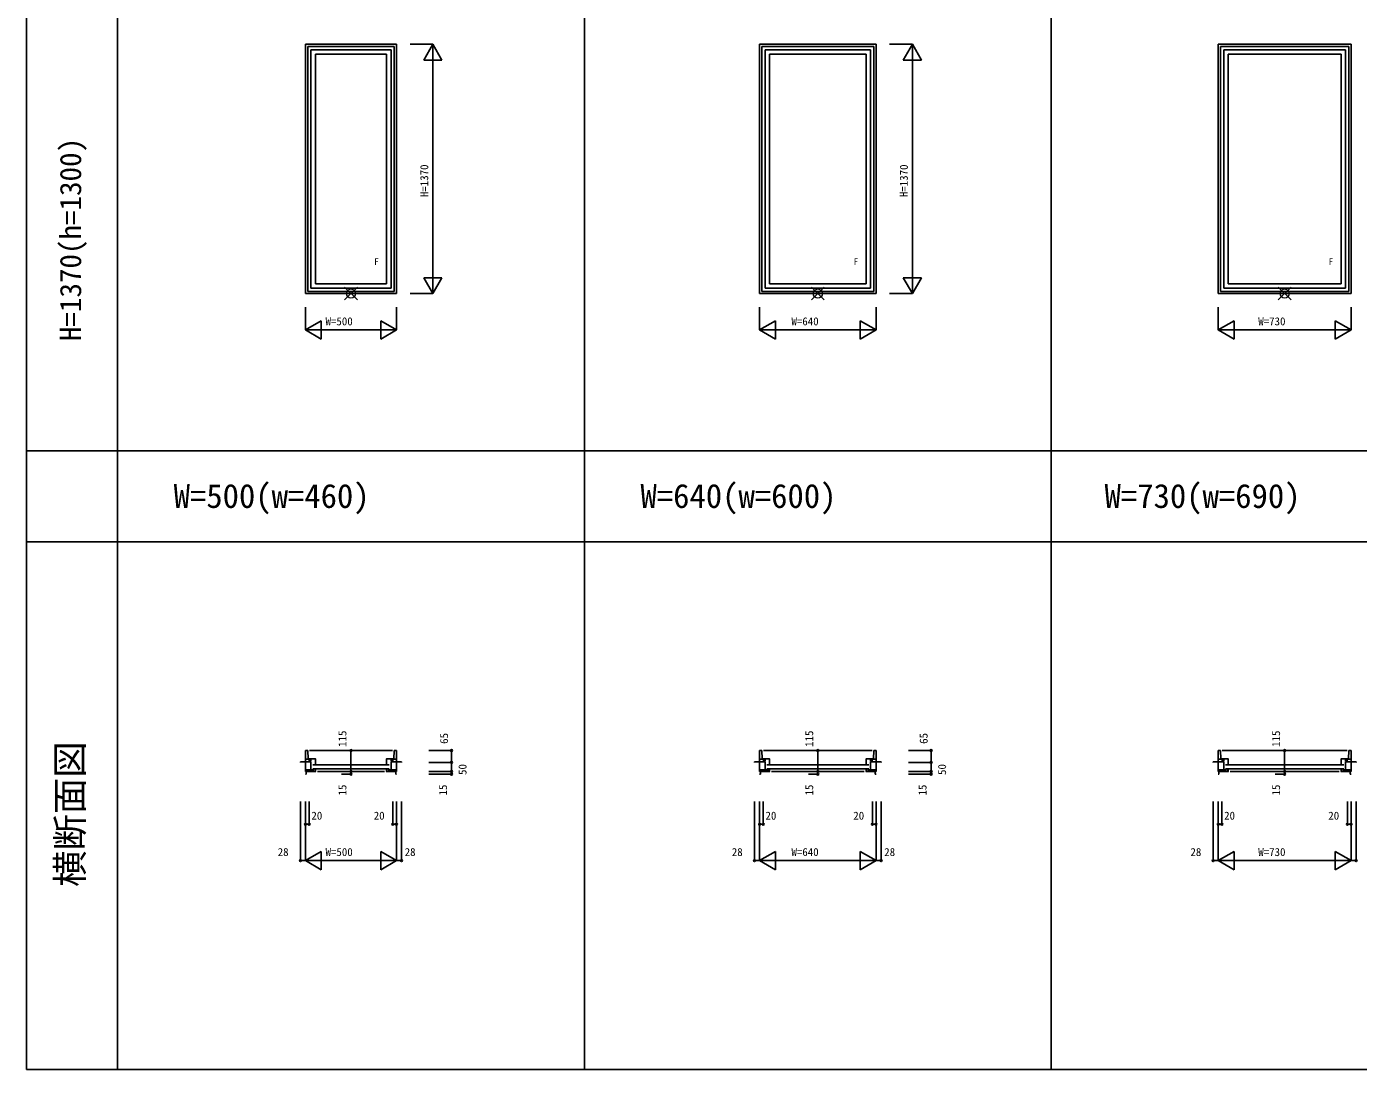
# Model space of a CAD drawing. Units: millimetres, scale not verified. Extents: x -13750 to 13750, y -10000 to 10000.
# Drawn here: x -13750 to -6428, y -10000 to -4268 of the extents above; entities that cross this region are included whole.
import ezdxf
from ezdxf.enums import TextEntityAlignment as Align

# ---------------------------------------------------------------- set-up
doc = ezdxf.new("R2010")
doc.units = ezdxf.units.MM
doc.header["$LTSCALE"] = 50
for name, color, linetype in [('0-0_0', 7, 'Continuous'), ('0-1_YKK_A1', 4, 'Continuous'), ('0-2_YKK_B1', 4, 'Continuous'), ('0-4_YKK_F1', 7, 'Continuous'), ('0-6_YKK_N1', 2, 'Continuous')]:
    doc.layers.add(name, color=color, linetype=linetype)
doc.layers.add('0-5_YKK_IN', color=1, linetype='Continuous', lineweight=18)
doc.styles.add('ＭＳ ゴシック', font='')
doc.styles.get('ＭＳ ゴシック').set_extended_font_data('MS Gothic')

msp = doc.modelspace()

# ---------------------------------------------------------------- linework, layer by layer
at = {"layer": '0-1_YKK_A1'}
for p, q in [((-11716.7, -4365), (-12216.7, -4365)), ((-12216.7, -4365), (-12216.7, -5735)), ((-11728.7, -4377), (-12204.7, -4377)), ((-12204.7, -4377), (-12204.7, -5723)), ((-11728.7, -4377), (-11728.7, -5723)), ((-11716.7, -4365), (-11716.7, -5735)), ((-9080.1, -4365), (-9720.1, -4365)), ((-9720.1, -4365), (-9720.1, -5735)), ((-9092.1, -4377), (-9708.1, -4377)), ((-9708.1, -4377), (-9708.1, -5723)), ((-9092.1, -4377), (-9092.1, -5723)), ((-9080.1, -4365), (-9080.1, -5735)), ((-6468.5, -4365), (-7198.5, -4365)), ((-7198.5, -4365), (-7198.5, -5735)), ((-6480.5, -4377), (-7186.5, -4377)), ((-7186.5, -4377), (-7186.5, -5723)), ((-6480.5, -4377), (-6480.5, -5723)), ((-6468.5, -4365), (-6468.5, -5735)), ((-11746.7, -4395), (-12186.7, -4395)), ((-12186.7, -4395), (-12186.7, -5705)), ((-11770.7, -4419), (-12162.7, -4419)), ((-12162.7, -4419), (-12162.7, -5681)), ((-11770.7, -4419), (-11770.7, -5681)), ((-11746.7, -4395), (-11746.7, -5705)), ((-9110.1, -4395), (-9690.1, -4395)), ((-9690.1, -4395), (-9690.1, -5705)), ((-9134.1, -4419), (-9666.1, -4419)), ((-9666.1, -4419), (-9666.1, -5681)), ((-9134.1, -4419), (-9134.1, -5681)), ((-9110.1, -4395), (-9110.1, -5705)), ((-6498.5, -4395), (-7168.5, -4395)), ((-7168.5, -4395), (-7168.5, -5705)), ((-6522.5, -4419), (-7144.5, -4419)), ((-7144.5, -4419), (-7144.5, -5681)), ((-6522.5, -4419), (-6522.5, -5681)), ((-6498.5, -4395), (-6498.5, -5705)), ((-11746.7, -5705), (-12186.7, -5705)), ((-11770.7, -5681), (-12162.7, -5681)), ((-9110.1, -5705), (-9690.1, -5705)), ((-9134.1, -5681), (-9666.1, -5681)), ((-6498.5, -5705), (-7168.5, -5705)), ((-6522.5, -5681), (-7144.5, -5681)), ((-11716.7, -5735), (-12216.7, -5735)), ((-11728.7, -5723), (-12204.7, -5723)), ((-9080.1, -5735), (-9720.1, -5735)), ((-9092.1, -5723), (-9708.1, -5723)), ((-6468.5, -5735), (-7198.5, -5735)), ((-6480.5, -5723), (-7186.5, -5723))]:
    msp.add_line(p, q, dxfattribs=at)
at = {"layer": '0-2_YKK_B1'}
for p, q in [((-12202.34, -8292.5), (-12204.7, -8247.5)), ((-12194.7, -8247.5), (-11738.7, -8247.5)), ((-11731.06, -8292.5), (-11728.7, -8247.5)), ((-9705.74, -8292.5), (-9708.1, -8247.5)), ((-9698.1, -8247.5), (-9102.1, -8247.5)), ((-9094.46, -8292.5), (-9092.1, -8247.5)), ((-7184.14, -8292.5), (-7186.5, -8247.5)), ((-7176.5, -8247.5), (-6490.5, -8247.5)), ((-6482.86, -8292.5), (-6480.5, -8247.5)), ((-12244.7, -8309.1), (-12244.7, -8312.5)), ((-12216.7, -8294.1), (-12195.9, -8294.1)), ((-12216.7, -8308.6), (-12186.7, -8308.6)), ((-12216.7, -8309.1), (-12216.7, -8362.5)), ((-12202.34, -8292.5), (-12186.7, -8292.5)), ((-12195.9, -8292.5), (-12195.9, -8307)), ((-12195.9, -8307), (-12186.7, -8307)), ((-12186.7, -8292.5), (-12186.7, -8303.5)), ((-12186.7, -8307), (-12186.7, -8352.5)), ((-12176.7, -8326.5), (-11756.7, -8326.5)), ((-11731.06, -8292.5), (-11746.7, -8292.5)), ((-11746.7, -8292.5), (-11746.7, -8303.5)), ((-11737.5, -8307), (-11746.7, -8307)), ((-11746.7, -8307), (-11746.7, -8352.5)), ((-11716.7, -8308.6), (-11746.7, -8308.6)), ((-11737.5, -8292.5), (-11737.5, -8307)), ((-11716.7, -8294.1), (-11737.5, -8294.1)), ((-11716.7, -8309.1), (-11716.7, -8362.5)), ((-11688.7, -8309.1), (-11688.7, -8312.5)), ((-9748.1, -8309.1), (-9748.1, -8312.5)), ((-9720.1, -8294.1), (-9699.3, -8294.1)), ((-9720.1, -8308.6), (-9690.1, -8308.6)), ((-9720.1, -8309.1), (-9720.1, -8362.5)), ((-9705.74, -8292.5), (-9690.1, -8292.5)), ((-9699.3, -8292.5), (-9699.3, -8307)), ((-9699.3, -8307), (-9690.1, -8307)), ((-9690.1, -8292.5), (-9690.1, -8303.5)), ((-9690.1, -8307), (-9690.1, -8352.5)), ((-9680.1, -8326.5), (-9120.1, -8326.5)), ((-9094.46, -8292.5), (-9110.1, -8292.5)), ((-9110.1, -8292.5), (-9110.1, -8303.5)), ((-9100.9, -8307), (-9110.1, -8307)), ((-9110.1, -8307), (-9110.1, -8352.5)), ((-9080.1, -8308.6), (-9110.1, -8308.6)), ((-9100.9, -8292.5), (-9100.9, -8307)), ((-9080.1, -8294.1), (-9100.9, -8294.1)), ((-9080.1, -8309.1), (-9080.1, -8362.5)), ((-9052.1, -8309.1), (-9052.1, -8312.5)), ((-7226.5, -8309.1), (-7226.5, -8312.5)), ((-7198.5, -8294.1), (-7177.7, -8294.1)), ((-7198.5, -8308.6), (-7168.5, -8308.6)), ((-7198.5, -8309.1), (-7198.5, -8362.5)), ((-7184.14, -8292.5), (-7168.5, -8292.5)), ((-7177.7, -8292.5), (-7177.7, -8307)), ((-7177.7, -8307), (-7168.5, -8307)), ((-7168.5, -8292.5), (-7168.5, -8303.5)), ((-7168.5, -8307), (-7168.5, -8352.5)), ((-7158.5, -8326.5), (-6508.5, -8326.5)), ((-6482.86, -8292.5), (-6498.5, -8292.5)), ((-6498.5, -8292.5), (-6498.5, -8303.5)), ((-6489.3, -8307), (-6498.5, -8307)), ((-6498.5, -8307), (-6498.5, -8352.5)), ((-6468.5, -8308.6), (-6498.5, -8308.6)), ((-6489.3, -8292.5), (-6489.3, -8307)), ((-6468.5, -8294.1), (-6489.3, -8294.1)), ((-6468.5, -8309.1), (-6468.5, -8362.5)), ((-6440.5, -8309.1), (-6440.5, -8312.5)), ((-12216.7, -8352.5), (-12186.7, -8352.5)), ((-12212.7, -8362.5), (-12216.7, -8362.5)), ((-12212.7, -8377.5), (-12216.7, -8377.5)), ((-12212.7, -8377.5), (-12212.7, -8362.5)), ((-12212.7, -8362.5), (-12160.7, -8362.5)), ((-12186.7, -8352.5), (-12174.7, -8352.5)), ((-12176.7, -8348.5), (-11756.7, -8348.5)), ((-12174.7, -8362.5), (-12174.7, -8352.5)), ((-12174.7, -8352.5), (-12170.5, -8352.5)), ((-12162.7, -8352.5), (-12167, -8352.5)), ((-12162.7, -8362.5), (-12162.7, -8352.5)), ((-12150.7, -8362.5), (-11782.7, -8362.5)), ((-11720.7, -8362.5), (-11772.7, -8362.5)), ((-11770.7, -8362.5), (-11770.7, -8352.5)), ((-11770.7, -8352.5), (-11766.4, -8352.5)), ((-11758.7, -8352.5), (-11762.9, -8352.5)), ((-11758.7, -8362.5), (-11758.7, -8352.5)), ((-11746.7, -8352.5), (-11758.7, -8352.5)), ((-11716.7, -8352.5), (-11746.7, -8352.5)), ((-11720.7, -8377.5), (-11720.7, -8362.5)), ((-11720.7, -8362.5), (-11716.7, -8362.5)), ((-11720.7, -8377.5), (-11716.7, -8377.5)), ((-9720.1, -8352.5), (-9690.1, -8352.5)), ((-9716.1, -8362.5), (-9720.1, -8362.5)), ((-9716.1, -8377.5), (-9720.1, -8377.5)), ((-9716.1, -8377.5), (-9716.1, -8362.5)), ((-9716.1, -8362.5), (-9664.1, -8362.5)), ((-9690.1, -8352.5), (-9678.1, -8352.5)), ((-9680.1, -8348.5), (-9120.1, -8348.5)), ((-9678.1, -8362.5), (-9678.1, -8352.5)), ((-9678.1, -8352.5), (-9673.9, -8352.5)), ((-9666.1, -8352.5), (-9670.4, -8352.5)), ((-9666.1, -8362.5), (-9666.1, -8352.5)), ((-9654.1, -8362.5), (-9146.1, -8362.5)), ((-9084.1, -8362.5), (-9136.1, -8362.5)), ((-9134.1, -8362.5), (-9134.1, -8352.5)), ((-9134.1, -8352.5), (-9129.8, -8352.5)), ((-9122.1, -8352.5), (-9126.3, -8352.5)), ((-9122.1, -8362.5), (-9122.1, -8352.5)), ((-9110.1, -8352.5), (-9122.1, -8352.5)), ((-9080.1, -8352.5), (-9110.1, -8352.5)), ((-9084.1, -8377.5), (-9084.1, -8362.5)), ((-9084.1, -8362.5), (-9080.1, -8362.5)), ((-9084.1, -8377.5), (-9080.1, -8377.5)), ((-7198.5, -8352.5), (-7168.5, -8352.5)), ((-7194.5, -8362.5), (-7198.5, -8362.5)), ((-7194.5, -8377.5), (-7198.5, -8377.5)), ((-7194.5, -8377.5), (-7194.5, -8362.5)), ((-7194.5, -8362.5), (-7142.5, -8362.5)), ((-7168.5, -8352.5), (-7156.5, -8352.5)), ((-7158.5, -8348.5), (-6508.5, -8348.5)), ((-7156.5, -8362.5), (-7156.5, -8352.5)), ((-7156.5, -8352.5), (-7152.3, -8352.5)), ((-7144.5, -8352.5), (-7148.8, -8352.5)), ((-7144.5, -8362.5), (-7144.5, -8352.5)), ((-7132.5, -8362.5), (-6534.5, -8362.5)), ((-6472.5, -8362.5), (-6524.5, -8362.5)), ((-6522.5, -8362.5), (-6522.5, -8352.5)), ((-6522.5, -8352.5), (-6518.2, -8352.5)), ((-6510.5, -8352.5), (-6514.7, -8352.5)), ((-6510.5, -8362.5), (-6510.5, -8352.5)), ((-6498.5, -8352.5), (-6510.5, -8352.5)), ((-6468.5, -8352.5), (-6498.5, -8352.5)), ((-6472.5, -8377.5), (-6472.5, -8362.5)), ((-6472.5, -8362.5), (-6468.5, -8362.5)), ((-6472.5, -8377.5), (-6468.5, -8377.5))]:
    msp.add_line(p, q, dxfattribs=at)
for points in [[(-12244.7, -8309.1), (-12216.7, -8309.1), (-12216.7, -8247.5), (-12204.7, -8247.5)], [(-11688.7, -8309.1), (-11716.7, -8309.1), (-11716.7, -8247.5), (-11728.7, -8247.5)], [(-9748.1, -8309.1), (-9720.1, -8309.1), (-9720.1, -8247.5), (-9708.1, -8247.5)], [(-9052.1, -8309.1), (-9080.1, -8309.1), (-9080.1, -8247.5), (-9092.1, -8247.5)], [(-7226.5, -8309.1), (-7198.5, -8309.1), (-7198.5, -8247.5), (-7186.5, -8247.5)], [(-6440.5, -8309.1), (-6468.5, -8309.1), (-6468.5, -8247.5), (-6480.5, -8247.5)], [(-12186.7, -8292.7), (-12162.7, -8292.7), (-12162.7, -8328.5)], [(-11746.7, -8292.7), (-11770.7, -8292.7), (-11770.7, -8328.5)], [(-9690.1, -8292.7), (-9666.1, -8292.7), (-9666.1, -8328.5)], [(-9110.1, -8292.7), (-9134.1, -8292.7), (-9134.1, -8328.5)], [(-7168.5, -8292.7), (-7144.5, -8292.7), (-7144.5, -8328.5)], [(-6498.5, -8292.7), (-6522.5, -8292.7), (-6522.5, -8328.5)]]:
    msp.add_lwpolyline(points, dxfattribs=at)
at = {"layer": '0-4_YKK_F1'}
for p, q in [((-13750, -10000), (-13750, 10000)), ((-13250, -10000), (-13250, 9500)), ((-10683.4, -10000), (-10683.4, 9500)), ((-8116.8, -10000), (-8116.8, 9500)), ((-13750, -6600), (13250, -6600)), ((-13750, -7100), (13250, -7100)), ((-13750, -10000), (13750, -10000))]:
    msp.add_line(p, q, dxfattribs=at)
at = {"layer": '0-5_YKK_IN'}
for p, q in [((-12002.06, -5699.64), (-11931.34, -5770.36)), ((-12002.06, -5770.36), (-11931.34, -5699.64)), ((-9435.46, -5699.64), (-9364.74, -5770.36)), ((-9435.46, -5770.36), (-9364.74, -5699.64)), ((-6868.86, -5699.64), (-6798.14, -5770.36)), ((-6868.86, -5770.36), (-6798.14, -5699.64))]:
    msp.add_line(p, q, dxfattribs=at)
for centre in [(-11966.7, -5735), (-9400.1, -5735), (-6833.5, -5735)]:
    msp.add_circle(centre, 25, dxfattribs=at)
at = {"layer": '0-6_YKK_N1'}
for p, q in [((-11641.7, -4365), (-11516.7, -4365)), ((-11516.7, -4365), (-11566.7, -4451.6)), ((-11516.7, -4365), (-11466.7, -4451.6)), ((-11516.7, -4365), (-11516.7, -5735)), ((-9005.1, -4365), (-8880.1, -4365)), ((-8880.1, -4365), (-8930.1, -4451.6)), ((-8880.1, -4365), (-8830.1, -4451.6)), ((-8880.1, -4365), (-8880.1, -5735)), ((-11566.7, -4451.6), (-11466.7, -4451.6)), ((-8930.1, -4451.6), (-8830.1, -4451.6)), ((-11566.7, -5648.4), (-11516.7, -5735)), ((-11566.7, -5648.4), (-11466.7, -5648.4)), ((-11516.7, -5735), (-11466.7, -5648.4)), ((-8930.1, -5648.4), (-8880.1, -5735)), ((-8930.1, -5648.4), (-8830.1, -5648.4)), ((-8880.1, -5735), (-8830.1, -5648.4)), ((-11641.7, -5735), (-11516.7, -5735)), ((-9005.1, -5735), (-8880.1, -5735)), ((-12216.7, -5810), (-12216.7, -5935)), ((-9720.1, -5810), (-9720.1, -5935)), ((-7198.5, -5810), (-7198.5, -5935)), ((-12130.1, -5885), (-12130.1, -5985)), ((-11803.3, -5885), (-11803.3, -5985)), ((-9633.5, -5885), (-9633.5, -5985)), ((-9166.7, -5885), (-9166.7, -5985)), ((-7111.9, -5885), (-7111.9, -5985)), ((-6555.1, -5885), (-6555.1, -5985)), ((-11716.7, -5935), (-12216.7, -5935)), ((-11716.7, -5935), (-11803.3, -5985)), ((-9080.1, -5935), (-9720.1, -5935)), ((-9080.1, -5935), (-9166.7, -5985)), ((-6468.5, -5935), (-7198.5, -5935)), ((-6468.5, -5935), (-6555.1, -5985)), ((-11966.7, -8362.5), (-11966.7, -8247.5)), ((-11538.7, -8247.5), (-11413.7, -8247.5)), ((-11413.7, -8312.5), (-11413.7, -8247.5)), ((-9400.1, -8362.5), (-9400.1, -8247.5)), ((-8902.1, -8247.5), (-8777.1, -8247.5)), ((-8777.1, -8312.5), (-8777.1, -8247.5)), ((-6833.5, -8362.5), (-6833.5, -8247.5)), ((-11538.7, -8312.5), (-11413.7, -8312.5)), ((-11413.7, -8312.5), (-11413.7, -8362.5)), ((-8902.1, -8312.5), (-8777.1, -8312.5)), ((-8777.1, -8312.5), (-8777.1, -8362.5)), ((-11966.7, -8377.5), (-12018.7, -8377.5)), ((-11966.7, -8377.5), (-11966.7, -8362.5)), ((-11538.7, -8362.5), (-11413.7, -8362.5)), ((-11538.7, -8377.5), (-11413.7, -8377.5)), ((-11413.7, -8362.5), (-11413.7, -8377.5)), ((-9400.1, -8377.5), (-9452.1, -8377.5)), ((-9400.1, -8377.5), (-9400.1, -8362.5)), ((-8902.1, -8362.5), (-8777.1, -8362.5)), ((-8902.1, -8377.5), (-8777.1, -8377.5)), ((-8777.1, -8362.5), (-8777.1, -8377.5)), ((-6833.5, -8377.5), (-6885.5, -8377.5)), ((-6833.5, -8377.5), (-6833.5, -8362.5)), ((-12244.7, -8527.5), (-12244.7, -8852.5)), ((-12196.7, -8527.5), (-12196.7, -8652.5)), ((-11736.7, -8527.5), (-11736.7, -8652.5)), ((-11716.7, -8527.5), (-11716.7, -8852.5)), ((-11688.7, -8527.5), (-11688.7, -8852.5)), ((-9748.1, -8527.5), (-9748.1, -8852.5)), ((-9700.1, -8527.5), (-9700.1, -8652.5)), ((-9100.1, -8527.5), (-9100.1, -8652.5)), ((-9080.1, -8527.5), (-9080.1, -8852.5)), ((-9052.1, -8527.5), (-9052.1, -8852.5)), ((-7226.5, -8527.5), (-7226.5, -8852.5)), ((-7178.5, -8527.5), (-7178.5, -8652.5)), ((-6488.5, -8527.5), (-6488.5, -8652.5)), ((-6468.5, -8527.5), (-6468.5, -8852.5)), ((-6440.5, -8527.5), (-6440.5, -8852.5)), ((-12196.7, -8652.5), (-12216.7, -8652.5)), ((-11736.7, -8652.5), (-11716.7, -8652.5)), ((-9700.1, -8652.5), (-9720.1, -8652.5)), ((-9100.1, -8652.5), (-9080.1, -8652.5)), ((-7178.5, -8652.5), (-7198.5, -8652.5)), ((-6488.5, -8652.5), (-6468.5, -8652.5)), ((-12216.7, -8852.5), (-12244.7, -8852.5)), ((-12216.7, -8852.5), (-11716.7, -8852.5)), ((-12216.7, -8852.5), (-12130.1, -8902.5)), ((-12130.1, -8802.5), (-12130.1, -8902.5)), ((-11716.7, -8852.5), (-11803.3, -8802.5)), ((-11803.3, -8802.5), (-11803.3, -8902.5)), ((-11716.7, -8852.5), (-11803.3, -8902.5)), ((-11716.7, -8852.5), (-11688.7, -8852.5)), ((-9720.1, -8852.5), (-9748.1, -8852.5)), ((-9720.1, -8852.5), (-9080.1, -8852.5)), ((-9720.1, -8852.5), (-9633.5, -8902.5)), ((-9633.5, -8802.5), (-9633.5, -8902.5)), ((-9080.1, -8852.5), (-9166.7, -8802.5)), ((-9166.7, -8802.5), (-9166.7, -8902.5)), ((-9080.1, -8852.5), (-9166.7, -8902.5)), ((-9080.1, -8852.5), (-9052.1, -8852.5)), ((-7198.5, -8852.5), (-7226.5, -8852.5)), ((-7198.5, -8852.5), (-6468.5, -8852.5)), ((-7198.5, -8852.5), (-7111.9, -8902.5)), ((-7111.9, -8802.5), (-7111.9, -8902.5)), ((-6468.5, -8852.5), (-6555.1, -8802.5)), ((-6555.1, -8802.5), (-6555.1, -8902.5)), ((-6468.5, -8852.5), (-6555.1, -8902.5)), ((-6468.5, -8852.5), (-6440.5, -8852.5))]:
    msp.add_line(p, q, dxfattribs=at)
for points in [[(-11716.7, -5810), (-11716.7, -5935), (-11803.3, -5885)], [(-9080.1, -5810), (-9080.1, -5935), (-9166.7, -5885)], [(-6468.5, -5810), (-6468.5, -5935), (-6555.1, -5885)], [(-12130.1, -5885), (-12216.7, -5935), (-12130.1, -5985)], [(-9633.5, -5885), (-9720.1, -5935), (-9633.5, -5985)], [(-7111.9, -5885), (-7198.5, -5935), (-7111.9, -5985)], [(-12216.7, -8527.5), (-12216.7, -8852.5), (-12130.1, -8802.5)], [(-9720.1, -8527.5), (-9720.1, -8852.5), (-9633.5, -8802.5)], [(-7198.5, -8527.5), (-7198.5, -8852.5), (-7111.9, -8802.5)]]:
    msp.add_lwpolyline(points, dxfattribs=at)
for centre in [(-11966.7, -8247.5), (-11413.7, -8247.5), (-9400.1, -8247.5), (-8777.1, -8247.5), (-6833.5, -8247.5), (-11413.7, -8312.5), (-8777.1, -8312.5), (-11966.7, -8362.5), (-11966.7, -8377.5), (-11413.7, -8362.5), (-11413.7, -8377.5), (-9400.1, -8362.5), (-9400.1, -8377.5), (-8777.1, -8362.5), (-8777.1, -8377.5), (-6833.5, -8362.5), (-6833.5, -8377.5), (-12216.7, -8652.5), (-12196.7, -8652.5), (-11736.7, -8652.5), (-11716.7, -8652.5), (-9720.1, -8652.5), (-9700.1, -8652.5), (-9100.1, -8652.5), (-9080.1, -8652.5), (-7198.5, -8652.5), (-7178.5, -8652.5), (-6488.5, -8652.5), (-6468.5, -8652.5), (-12244.7, -8852.5), (-11688.7, -8852.5), (-9748.1, -8852.5), (-9052.1, -8852.5), (-7226.5, -8852.5), (-6440.5, -8852.5)]:
    msp.add_circle(centre, 5, dxfattribs=at)

# ---------------------------------------------------------------- texts
at = {"layer": '0-0_0', "color": 3, "style": 'ＭＳ ゴシック'}
for s, height, p in [('H=1370(h=1300)', 117.3, (-13415.05, -5996.67)), ('横断面図', 146.6, (-13395.05, -8996.67))]:
    msp.add_text(s, height=height, rotation=90, dxfattribs=at).set_placement(p, align=Align.BOTTOM_LEFT)
for s, p in [('W=500(w=460)', (-12941.7, -6953.37)), ('W=640(w=600)', (-10375.1, -6953.37)), ('W=730(w=690)', (-7823.5, -6953.37))]:
    msp.add_text(s, height=132, dxfattribs=at).set_placement(p, align=Align.BOTTOM_LEFT)
at = {"layer": '0-1_YKK_A1', "style": 'ＭＳ ゴシック'}
for p in [(-11839.37, -5589), (-9202.77, -5589), (-6591.17, -5589)]:
    msp.add_text('F', height=36.66, dxfattribs=at).set_placement(p, align=Align.BOTTOM_LEFT)
at = {"layer": '0-6_YKK_N1', "style": 'ＭＳ ゴシック'}
for s, p in [('H=1370', (-11528.7, -5205)), ('H=1370', (-8892.1, -5205)), ('115', (-11978.7, -8227.26)), ('65', (-11419.87, -8210.67)), ('115', (-9412.1, -8227.26)), ('65', (-8783.27, -8210.67)), ('115', (-6845.5, -8227.26)), ('50', (-11318.46, -8381.59)), ('50', (-8681.86, -8381.59)), ('15', (-11978.7, -8494.45)), ('15', (-11425.7, -8494.56)), ('15', (-9412.1, -8494.45)), ('15', (-8789.1, -8494.56)), ('15', (-6845.5, -8494.45))]:
    msp.add_text(s, height=43.99, rotation=90, dxfattribs=at).set_placement(p, align=Align.BOTTOM_LEFT)
for s, p in [('W=500', (-12106.7, -5923)), ('W=640', (-9545.1, -5923)), ('W=730', (-6978.5, -5923)), ('20', (-12184.42, -8640.5)), ('20', (-11841.66, -8640.5)), ('20', (-9687.82, -8640.5)), ('20', (-9205.06, -8640.5)), ('20', (-7166.22, -8640.5)), ('20', (-6593.46, -8640.5)), ('28', (-12369.56, -8840.5)), ('W=500', (-12106.7, -8840.5)), ('28', (-11671.52, -8840.5)), ('28', (-9872.96, -8840.5)), ('W=640', (-9545.1, -8840.5)), ('28', (-9034.92, -8840.5)), ('28', (-7351.36, -8840.5)), ('W=730', (-6978.5, -8840.5))]:
    msp.add_text(s, height=43.99, dxfattribs=at).set_placement(p, align=Align.BOTTOM_LEFT)

doc.saveas('drawing.dxf')
